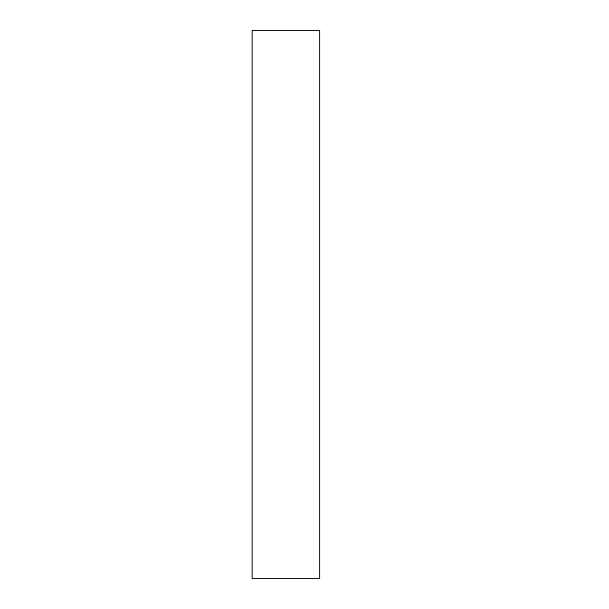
<?xml version="1.0" encoding="UTF-8"?>
<svg xmlns="http://www.w3.org/2000/svg" width="609" height="609" viewBox="0 0 609 609"><rect width="100%" height="100%" fill="white"/><g stroke="black" fill="none" stroke-linecap="round" stroke-linejoin="round"><path stroke-width="0.91" d="M319.603 30.45L252.195 30.45L252.179 578.55L319.603 578.55L319.603 30.45"/></g></svg>
